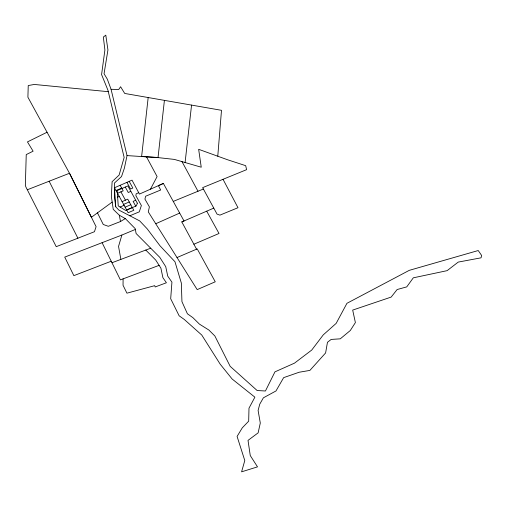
<?xml version="1.0" encoding="UTF-8"?>
<svg xmlns="http://www.w3.org/2000/svg" width="507" height="507" viewBox="0 0 507 507"><rect width="100%" height="100%" fill="white"/><g stroke="black" fill="none" stroke-linecap="round" stroke-linejoin="round"><path stroke-width="0.76" d="M123.1 278.856L123.043 285.276L126.927 293.179L154.717 285.663L155.186 286.962L166.41 282.754L162.905 277.697L160.89 268.14L155.725 260.066L145.782 250.059M217.776 156.188L221.496 110.311L124.703 93.446L120.596 86.741L118.733 89.498L111.065 89.295L107.307 79.149L104.055 73.737L107.94 49.94L105.792 35.167L103.339 37.055L104.898 50.009L101.584 74.586L107.947 90.24L124.145 157.424L119.113 175.067L112.117 181.683L111.337 196.393L113.251 209.372L119.297 215.202L125.406 218.663L135.242 228.689L136.098 233.499L159.756 257.309L165.738 266.657L167.728 276.112L171.93 282.165L170.688 298.737L179.136 315.798L184.263 319.442L201.767 335.051L220.203 364.203L232.149 379.021L254.888 397.177L248.988 408.205L248.684 421.178L242.283 427.838L237.092 436.438L244.786 460.546L241.592 471.833L257.512 466.865L250.262 455.546L248.018 440.393L258.133 432.858L260.294 423.028L258.101 410.461L259.736 404.225L263.38 397.824L275.985 390.954L283.647 377.639L299.143 372.239L309.885 370.408L325.608 352.942L327.459 342.295L331.166 339.424L340.273 338.834L350.305 330.507L355.388 322.585L352.688 310.094L391.176 297.077L397.127 289.535L406.753 286.88L413.306 277.823L447.117 270.656L458.239 262.087L481.035 257.829L481.65 255.503L478.221 250.534L409.263 270.351L346.946 303.306L336.173 323.365L323.276 334.861L311.729 350.064L294.459 363.164L274.952 371.853L265.434 390.998L257.138 390.523L230.178 366.346L214.867 335.989L208.897 330.044L199.454 324.131L192.856 317.623L187.406 313.782L181.943 301.633L181.341 283.052L174.972 261.745L159.984 245.762L147.144 228.771L139.685 220.894L118.79 210.037L115.735 206.761L114.671 198.548L114.462 183.027L121.528 176.55L124.367 168.216L127.042 155.598L111.065 89.295M148.177 97.54L141.624 156.486L155.605 157.335L174.351 159.407L201.241 167.209L198.655 149.311L227.776 159.832L245.68 165.675L246.598 169.668L202.635 187.641L217.04 214.106L219.924 215.133L237.992 207.718L223.029 179.301M164.414 100.367L158.026 157.601L127.042 155.598M185.093 162.525L191.557 105.095M135.375 229.43L121.876 235.052L118.549 246.408L120.869 259.407M150.427 189.2L157.1 176.563L146.466 156.777M112.18 202.084L91.412 217.281L69.497 173.261L27.904 97.205L28.24 85.544L34.318 84.454L108.295 91.691M97.464 212.851L103.263 224.493L108.321 226.293L120.508 221.521L125.273 218.587M47.062 132.238L27.454 141.909L33.107 151.194L26.244 154.584L25.35 185.385L25.844 186.893L56.233 246.675L94.441 231.724L96.089 226.673L69.497 173.261L27.511 189.694M138.709 192.685L136.174 193.813L135.876 195.67L141.377 205.525L139.286 211.844L129.836 215.779M196.564 249.178L181.81 221.927L184.028 220.97L163.374 183.445L158.399 185.657L160.668 190.017L145.655 196.215L144.926 199.105L149.4 206.875L148.291 211.888L197.185 289.617L215.247 281.797L197.223 248.899L177.006 257.543M163.374 183.445L139.45 194.08L132.016 180.15L114.436 187.78L115.735 206.761M155.744 223.739L179.681 213.067M116.008 190.531L121.667 188.078M117.504 193.319L123.188 190.854L120.146 185.302M117.637 197.109L119.208 196.431M130.857 191.373L128.258 192.502L125.28 187.058M122.06 201.64L127.745 199.175L133.816 210.272L128.163 212.725L114.493 187.761M123.607 204.403L129.26 201.951M120.083 207.033L124.069 205.303M135.718 200.246L133.119 201.38L135.73 206.14M125.128 207.179L130.781 204.72M126.642 209.949L132.302 207.496M181.81 221.927L213.764 208.117M193.87 244.228L219.018 233.48L206.704 211.166M173.267 201.412L203.351 189.035M121.876 235.052L64.731 257.106L73.851 275.65L111.217 261.225M111.965 262.74L150.718 248.208M159.109 265.357L120.387 279.87L102.097 242.682M129.196 181.379L132.84 188.034L130.578 189.016L126.934 182.362M120.9 191.842L125.457 200.164M181.994 161.625L198.003 191.24M49.135 181.233L77.894 238.195M119.297 215.202L120.508 221.521M137.308 203.149L136.415 205.842L125.736 210.481L118.239 205.918L117.187 190.569L127.878 185.93L137.308 203.149"/></g></svg>
